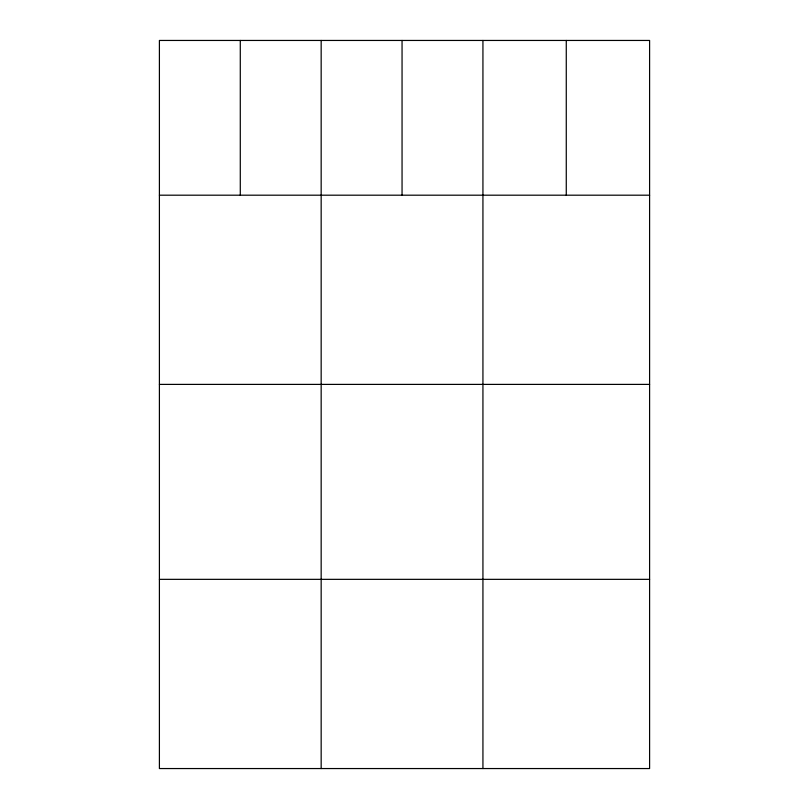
<?xml version="1.0" encoding="UTF-8"?>
<svg xmlns="http://www.w3.org/2000/svg" width="809" height="809" viewBox="0 0 809 809"><rect width="100%" height="100%" fill="white"/><g stroke="black" fill="none" stroke-linecap="round" stroke-linejoin="round"><path stroke-width="1.21" d="M649.597 195.191L649.597 768.55L159.403 768.55L159.403 40.45L649.597 40.45L649.597 195.191L159.403 195.191M159.403 384.396L649.597 384.396M159.403 579.345L649.597 579.345M566.27 40.45L566.27 195.191M482.933 40.45L482.933 768.55M402.053 40.45L402.053 195.191M321.163 40.45L321.163 768.55M240.283 40.45L240.283 195.191"/></g></svg>
